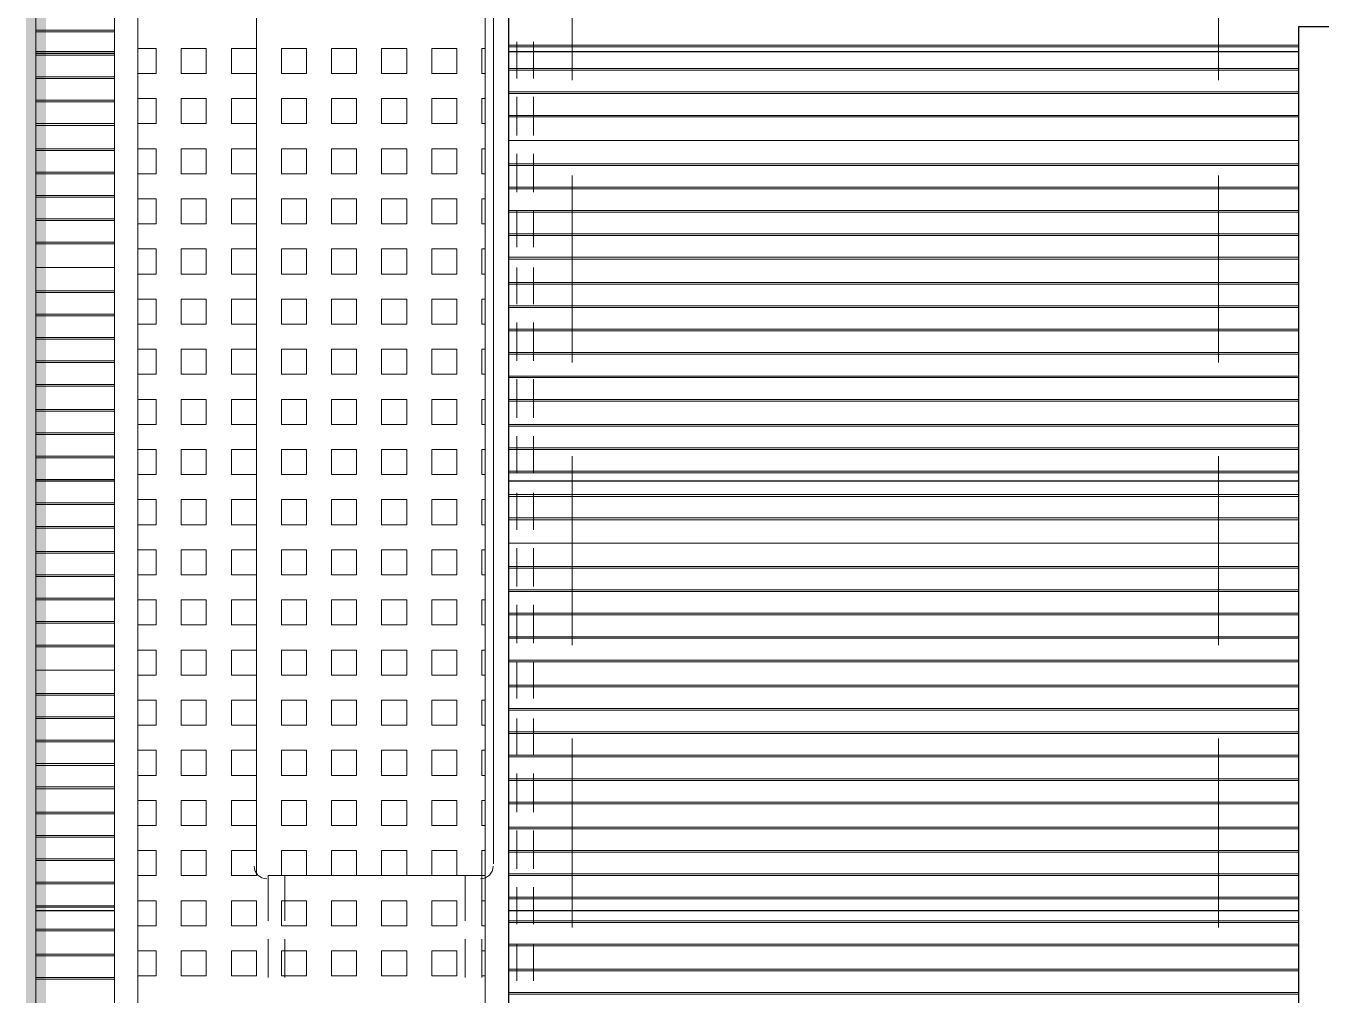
# Model space of a CAD drawing. Header units: millimetres. Extents: x -356862 to 418287, y 0 to 839748.
# Drawn here: x 35.986 to 37.278, y 11.476 to 12.443 of the extents above; entities that cross this region are included whole.
import ezdxf

# ---------------------------------------------------------------- set-up
doc = ezdxf.new("R2010")
doc.units = ezdxf.units.MM
doc.layers.add('PDF _Геометрия', color=7, linetype='Continuous', true_color=0xbababa)
doc.layers.add('PDF _Сплошная заливка', color=7, linetype='Continuous', true_color=0xf50000)

msp = doc.modelspace()

# ---------------------------------------------------------------- linework, layer by layer
at = {"layer": 'PDF _Геометрия', "color": 7, "lineweight": 5}
for points in [[(35.996, 13.1503), (35.996, 9.8437)], [(36.531, 12.5753), (36.531, 12.3886)], [(37.1759, 12.3886), (37.1759, 12.5753)], [(36.531, 12.2936), (36.531, 12.107)], [(37.1759, 12.107), (37.1759, 12.2936)], [(36.531, 12.0136), (36.531, 11.8253)], [(37.1759, 11.8253), (37.1759, 12.0136)], [(36.531, 11.732), (36.531, 11.5437)], [(37.1759, 11.5437), (37.1759, 11.732)]]:
    msp.add_lwpolyline(points, dxfattribs=at)
at = {"layer": 'PDF _Геометрия', "color": 161, "lineweight": 9, "true_color": 0x7f9fff}
msp.add_lwpolyline([(35.996, 9.8437), (35.996, 13.1503), (36.0743, 13.1503), (36.0743, 9.8437)], close=True, dxfattribs=at)
at = {"layer": 'PDF _Геометрия', "color": 6, "lineweight": 9}
for points in [[(36.0743, 9.8437), (36.0743, 13.1503), (36.4676, 13.1503), (36.4676, 9.8437)], [(36.0977, 9.8671), (36.0977, 13.1269), (36.4443, 13.1269), (36.4443, 9.8671)], [(37.6493, 9.8437), (37.6493, 12.442), (37.2559, 12.442), (37.2559, 9.8437)]]:
    msp.add_lwpolyline(points, close=True, dxfattribs=at)
at = {"layer": 'PDF _Геометрия', "color": 150, "lineweight": 30, "true_color": 0x0080ff}
for points in [[(38.6409, 10.3204), (38.3576, 10.3204), (38.3576, 10.5554), (38.3576, 10.792), (38.3576, 11.0287), (38.0742, 11.0287), (38.0742, 11.2653), (38.0742, 11.5003), (38.0742, 11.737), (37.7909, 11.737), (37.7909, 11.9736), (37.7909, 12.2103), (37.7909, 12.442), (37.5076, 12.442), (37.5076, 13.0369), (36.941, 13.0369), (36.941, 13.1553), (36.4676, 13.1553), (36.4676, 9.8471), (38.6409, 9.8471)], [(37.6493, 12.442), (37.2559, 12.442), (37.2559, 9.8437), (37.6493, 9.8437)]]:
    msp.add_lwpolyline(points, close=True, dxfattribs=at)
at = {"layer": 'PDF _Геометрия', "lineweight": 5}
for points in [[(36.216, 13.0003), (36.216, 11.607)], [(36.4526, 11.607), (36.4526, 13.0003)], [(36.2277, 11.5953), (36.441, 11.5953)]]:
    msp.add_lwpolyline(points, dxfattribs=at)
at = {"layer": 'PDF _Геометрия', "color": 254, "lineweight": 5, "true_color": 0xdcdcdc}
for points in [[(35.996, 12.4386), (36.0743, 12.4386)], [(36.4676, 12.4236), (37.2559, 12.4236)], [(35.996, 12.4153), (36.0743, 12.4153)], [(36.4676, 12.4003), (37.2559, 12.4003)], [(35.996, 12.3903), (36.0743, 12.3903)], [(36.4676, 12.3753), (37.2559, 12.3753)], [(35.996, 12.367), (36.0743, 12.367)], [(35.996, 12.3436), (36.0743, 12.3436)], [(36.4676, 12.352), (37.2559, 12.352)], [(35.996, 12.3203), (36.0743, 12.3203)], [(36.4676, 12.3286), (37.2559, 12.3286)], [(36.4676, 12.3053), (37.2559, 12.3053)], [(35.996, 12.297), (36.0743, 12.297)], [(36.4676, 12.282), (37.2559, 12.282)], [(35.996, 12.2736), (36.0743, 12.2736)], [(36.4676, 12.257), (37.2559, 12.257)], [(35.996, 12.2486), (36.0743, 12.2486)], [(36.4676, 12.2336), (37.2559, 12.2336)], [(35.996, 12.2253), (36.0743, 12.2253)], [(35.996, 12.202), (36.0743, 12.202)], [(36.4676, 12.2103), (37.2559, 12.2103)], [(35.996, 12.1786), (36.0743, 12.1786)], [(36.4676, 12.187), (37.2559, 12.187)], [(36.4676, 12.1636), (37.2559, 12.1636)], [(35.996, 12.1553), (36.0743, 12.1553)], [(36.4676, 12.1403), (37.2559, 12.1403)], [(35.996, 12.1303), (36.0743, 12.1303)], [(36.4676, 12.1153), (37.2559, 12.1153)], [(35.996, 12.107), (36.0743, 12.107)], [(36.4676, 12.092), (37.2559, 12.092)], [(35.996, 12.0836), (36.0743, 12.0836)], [(35.996, 12.0603), (36.0743, 12.0603)], [(36.4676, 12.0686), (37.2559, 12.0686)], [(35.996, 12.037), (36.0743, 12.037)], [(36.4676, 12.0453), (37.2559, 12.0453)], [(36.4676, 12.022), (37.2559, 12.022)], [(35.996, 12.0136), (36.0743, 12.0136)], [(36.4676, 11.9986), (37.2559, 11.9986)], [(35.996, 11.9886), (36.0743, 11.9886)], [(36.4676, 11.9736), (37.2559, 11.9736)], [(35.996, 11.9653), (36.0743, 11.9653)], [(36.4676, 11.9503), (37.2559, 11.9503)], [(35.996, 11.942), (36.0743, 11.942)], [(35.996, 11.9186), (36.0743, 11.9186)], [(36.4676, 11.927), (37.2559, 11.927)], [(36.4676, 11.9036), (37.2559, 11.9036)], [(35.996, 11.8953), (36.0743, 11.8953)], [(36.4676, 11.8803), (37.2559, 11.8803)], [(35.996, 11.872), (36.0743, 11.872)], [(36.4676, 11.8553), (37.2559, 11.8553)], [(35.996, 11.847), (36.0743, 11.847)], [(36.4676, 11.832), (37.2559, 11.832)], [(35.996, 11.8236), (36.0743, 11.8236)], [(35.996, 11.8003), (36.0743, 11.8003)], [(36.4676, 11.8086), (37.2559, 11.8086)], [(35.996, 11.777), (36.0743, 11.777)], [(36.4676, 11.7853), (37.2559, 11.7853)], [(36.4676, 11.762), (37.2559, 11.762)], [(35.996, 11.7536), (36.0743, 11.7536)], [(36.4676, 11.7386), (37.2559, 11.7386)], [(35.996, 11.7286), (36.0743, 11.7286)], [(36.4676, 11.7137), (37.2559, 11.7137)], [(35.996, 11.7053), (36.0743, 11.7053)], [(36.4676, 11.6903), (37.2559, 11.6903)], [(35.996, 11.682), (36.0743, 11.682)], [(35.996, 11.6587), (36.0743, 11.6587)], [(36.4676, 11.667), (37.2559, 11.667)], [(35.996, 11.6353), (36.0743, 11.6353)], [(36.4676, 11.6437), (37.2559, 11.6437)], [(36.4676, 11.6203), (37.2559, 11.6203)], [(35.996, 11.612), (36.0743, 11.612)], [(36.4676, 11.597), (37.2559, 11.597)], [(35.996, 11.587), (36.0743, 11.587)], [(36.4676, 11.572), (37.2559, 11.572)], [(35.996, 11.5637), (36.0743, 11.5637)], [(36.4676, 11.5487), (37.2559, 11.5487)], [(35.996, 11.5403), (36.0743, 11.5403)], [(35.996, 11.517), (36.0743, 11.517)], [(36.4676, 11.5253), (37.2559, 11.5253)], [(35.996, 11.4937), (36.0743, 11.4937)], [(36.4676, 11.502), (37.2559, 11.502)], [(36.4676, 11.4787), (37.2559, 11.4787)]]:
    msp.add_lwpolyline(points, close=True, dxfattribs=at)
for points in [[(36.0743, 12.437), (35.996, 12.437)], [(37.2559, 12.422), (36.4676, 12.422)], [(36.0743, 12.4136), (35.996, 12.4136)], [(37.2559, 12.3986), (36.4676, 12.3986)], [(36.0743, 12.392), (35.996, 12.392)], [(37.2559, 12.377), (36.4676, 12.377)], [(36.0743, 12.3686), (35.996, 12.3686)], [(36.0743, 12.3453), (35.996, 12.3453)], [(37.2559, 12.3536), (36.4676, 12.3536)], [(36.0743, 12.3186), (35.996, 12.3186)], [(37.2559, 12.3286), (36.4676, 12.3286)], [(36.0743, 12.2953), (35.996, 12.2953)], [(37.2559, 12.3036), (36.4676, 12.3036)], [(37.2559, 12.2803), (36.4676, 12.2803)], [(36.0743, 12.272), (35.996, 12.272)], [(37.2559, 12.2586), (36.4676, 12.2586)], [(36.0743, 12.2503), (35.996, 12.2503)], [(36.0743, 12.227), (35.996, 12.227)], [(37.2559, 12.2353), (36.4676, 12.2353)], [(36.0743, 12.202), (35.996, 12.202)], [(37.2559, 12.212), (36.4676, 12.212)], [(36.0743, 12.177), (35.996, 12.177)], [(37.2559, 12.1853), (36.4676, 12.1853)], [(37.2559, 12.162), (36.4676, 12.162)], [(36.0743, 12.1536), (35.996, 12.1536)], [(37.2559, 12.1386), (36.4676, 12.1386)], [(36.0743, 12.132), (35.996, 12.132)], [(37.2559, 12.117), (36.4676, 12.117)], [(36.0743, 12.1086), (35.996, 12.1086)], [(36.0743, 12.0853), (35.996, 12.0853)], [(37.2559, 12.0936), (36.4676, 12.0936)], [(36.0743, 12.0586), (35.996, 12.0586)], [(37.2559, 12.0703), (36.4676, 12.0703)], [(36.0743, 12.0353), (35.996, 12.0353)], [(37.2559, 12.0436), (36.4676, 12.0436)], [(37.2559, 12.0203), (36.4676, 12.0203)], [(36.0743, 12.012), (35.996, 12.012)], [(37.2559, 11.997), (36.4676, 11.997)], [(36.0743, 11.9903), (35.996, 11.9903)], [(37.2559, 11.9753), (36.4676, 11.9753)], [(36.0743, 11.967), (35.996, 11.967)], [(36.0743, 11.9436), (35.996, 11.9436)], [(37.2559, 11.952), (36.4676, 11.952)], [(36.0743, 11.917), (35.996, 11.917)], [(37.2559, 11.927), (36.4676, 11.927)], [(36.0743, 11.8936), (35.996, 11.8936)], [(37.2559, 11.902), (36.4676, 11.902)], [(37.2559, 11.8786), (36.4676, 11.8786)], [(36.0743, 11.8703), (35.996, 11.8703)], [(37.2559, 11.857), (36.4676, 11.857)], [(36.0743, 11.8486), (35.996, 11.8486)], [(37.2559, 11.8336), (36.4676, 11.8336)], [(36.0743, 11.8253), (35.996, 11.8253)], [(36.0743, 11.8003), (35.996, 11.8003)], [(37.2559, 11.8103), (36.4676, 11.8103)], [(36.0743, 11.7753), (35.996, 11.7753)], [(37.2559, 11.7836), (36.4676, 11.7836)], [(36.0743, 11.752), (35.996, 11.752)], [(37.2559, 11.7603), (36.4676, 11.7603)], [(37.2559, 11.737), (36.4676, 11.737)], [(36.0743, 11.7303), (35.996, 11.7303)], [(37.2559, 11.7153), (36.4676, 11.7153)], [(36.0743, 11.707), (35.996, 11.707)], [(37.2559, 11.692), (36.4676, 11.692)], [(36.0743, 11.6837), (35.996, 11.6837)], [(37.2559, 11.6687), (36.4676, 11.6687)], [(36.0743, 11.657), (35.996, 11.657)], [(36.0743, 11.6337), (35.996, 11.6337)], [(37.2559, 11.642), (36.4676, 11.642)], [(36.0743, 11.6103), (35.996, 11.6103)], [(37.2559, 11.6187), (36.4676, 11.6187)], [(37.2559, 11.5953), (36.4676, 11.5953)], [(36.0743, 11.5887), (35.996, 11.5887)], [(37.2559, 11.5737), (36.4676, 11.5737)], [(36.0743, 11.5653), (35.996, 11.5653)], [(36.0743, 11.542), (35.996, 11.542)], [(37.2559, 11.5503), (36.4676, 11.5503)], [(37.2559, 11.527), (36.4676, 11.527)], [(36.0743, 11.5153), (35.996, 11.5153)], [(36.0743, 11.492), (35.996, 11.492)], [(37.2559, 11.5003), (36.4676, 11.5003)], [(37.2559, 11.477), (36.4676, 11.477)]]:
    msp.add_lwpolyline(points, dxfattribs=at)
at = {"layer": 'PDF _Геометрия', "color": 252, "lineweight": 5, "true_color": 0x989898}
for points in [[(36.476, 12.427), (36.476, 12.3903)], [(36.4926, 12.3903), (36.4926, 12.427)], [(36.476, 12.372), (36.476, 12.3336)], [(36.4926, 12.3336), (36.4926, 12.372)], [(36.476, 12.3153), (36.476, 12.277)], [(36.4926, 12.277), (36.4926, 12.3153)], [(36.476, 12.2586), (36.476, 12.222)], [(36.4926, 12.222), (36.4926, 12.2586)], [(36.476, 12.202), (36.476, 12.1653)], [(36.4926, 12.1653), (36.4926, 12.202)], [(36.476, 12.147), (36.476, 12.1086)], [(36.4926, 12.1086), (36.4926, 12.147)], [(36.476, 12.0903), (36.476, 12.052)], [(36.4926, 12.052), (36.4926, 12.0903)], [(36.476, 12.0336), (36.476, 11.997)], [(36.4926, 11.997), (36.4926, 12.0336)], [(36.476, 11.977), (36.476, 11.9403)], [(36.4926, 11.9403), (36.4926, 11.977)], [(36.476, 11.922), (36.476, 11.8836)], [(36.4926, 11.8836), (36.4926, 11.922)], [(36.476, 11.8653), (36.476, 11.827)], [(36.4926, 11.827), (36.4926, 11.8653)], [(36.476, 11.8086), (36.476, 11.772)], [(36.4926, 11.772), (36.4926, 11.8086)], [(36.476, 11.752), (36.476, 11.7153)], [(36.4926, 11.7153), (36.4926, 11.752)], [(36.476, 11.697), (36.476, 11.6587)], [(36.4926, 11.6587), (36.4926, 11.697)], [(36.476, 11.6403), (36.476, 11.602)], [(36.4926, 11.602), (36.4926, 11.6403)], [(36.2277, 11.5953), (36.2277, 11.5503)], [(36.2443, 11.5503), (36.2443, 11.5953)], [(36.4243, 11.5953), (36.4243, 11.5503)], [(36.441, 11.5503), (36.441, 11.5953)], [(36.476, 11.5837), (36.476, 11.547)], [(36.4926, 11.547), (36.4926, 11.5837)], [(36.2277, 11.532), (36.2277, 11.4937)], [(36.2443, 11.4937), (36.2443, 11.532)], [(36.4243, 11.532), (36.4243, 11.4937)], [(36.441, 11.4937), (36.441, 11.532)], [(36.476, 11.527), (36.476, 11.4903)], [(36.4926, 11.4903), (36.4926, 11.527)]]:
    msp.add_lwpolyline(points, dxfattribs=at)
at = {"layer": 'PDF _Геометрия', "color": 150, "lineweight": 30, "true_color": 0x0080ff}
for points in [[(36.0743, 12.417), (35.996, 12.417)], [(37.2559, 12.417), (36.4676, 12.417)], [(36.0743, 11.9886), (35.996, 11.9886)], [(37.2559, 11.9886), (36.4676, 11.9886)], [(36.0743, 11.5603), (35.996, 11.5603)], [(37.2559, 11.5603), (36.4676, 11.5603)]]:
    msp.add_lwpolyline(points, dxfattribs=at)
at = {"layer": 'PDF _Геометрия', "color": 6, "lineweight": 5}
for points in [[(36.0977, 12.3953), (36.116, 12.3953), (36.116, 12.4203), (36.0977, 12.4203)], [(36.4443, 12.3953), (36.441, 12.3953), (36.441, 12.4203), (36.4443, 12.4203)], [(36.0977, 12.3453), (36.116, 12.3453), (36.116, 12.3703), (36.0977, 12.3703)], [(36.4443, 12.3453), (36.441, 12.3453), (36.441, 12.3703), (36.4443, 12.3703)], [(36.0977, 12.2953), (36.116, 12.2953), (36.116, 12.3203), (36.0977, 12.3203)], [(36.4443, 12.2953), (36.441, 12.2953), (36.441, 12.3203), (36.4443, 12.3203)], [(36.0977, 12.2453), (36.116, 12.2453), (36.116, 12.2703), (36.0977, 12.2703)], [(36.4443, 12.2453), (36.441, 12.2453), (36.441, 12.2703), (36.4443, 12.2703)], [(36.0977, 12.1953), (36.116, 12.1953), (36.116, 12.2203), (36.0977, 12.2203)], [(36.4443, 12.1953), (36.441, 12.1953), (36.441, 12.2203), (36.4443, 12.2203)], [(36.0977, 12.1453), (36.116, 12.1453), (36.116, 12.1703), (36.0977, 12.1703)], [(36.4443, 12.1453), (36.441, 12.1453), (36.441, 12.1703), (36.4443, 12.1703)], [(36.0977, 12.0953), (36.116, 12.0953), (36.116, 12.1203), (36.0977, 12.1203)], [(36.4443, 12.0953), (36.441, 12.0953), (36.441, 12.1203), (36.4443, 12.1203)], [(36.0977, 12.0453), (36.116, 12.0453), (36.116, 12.0703), (36.0977, 12.0703)], [(36.4443, 12.0453), (36.441, 12.0453), (36.441, 12.0703), (36.4443, 12.0703)], [(36.0977, 11.9953), (36.116, 11.9953), (36.116, 12.0203), (36.0977, 12.0203)], [(36.4443, 11.9953), (36.441, 11.9953), (36.441, 12.0203), (36.4443, 12.0203)], [(36.0977, 11.9453), (36.116, 11.9453), (36.116, 11.9703), (36.0977, 11.9703)], [(36.4443, 11.9453), (36.441, 11.9453), (36.441, 11.9703), (36.4443, 11.9703)], [(36.0977, 11.8953), (36.116, 11.8953), (36.116, 11.9203), (36.0977, 11.9203)], [(36.4443, 11.8953), (36.441, 11.8953), (36.441, 11.9203), (36.4443, 11.9203)], [(36.0977, 11.8453), (36.116, 11.8453), (36.116, 11.8703), (36.0977, 11.8703)], [(36.4443, 11.8453), (36.441, 11.8453), (36.441, 11.8703), (36.4443, 11.8703)], [(36.0977, 11.7953), (36.116, 11.7953), (36.116, 11.8203), (36.0977, 11.8203)], [(36.4443, 11.7953), (36.441, 11.7953), (36.441, 11.8203), (36.4443, 11.8203)], [(36.0977, 11.7453), (36.116, 11.7453), (36.116, 11.7703), (36.0977, 11.7703)], [(36.4443, 11.7453), (36.441, 11.7453), (36.441, 11.7703), (36.4443, 11.7703)], [(36.0977, 11.6953), (36.116, 11.6953), (36.116, 11.7203), (36.0977, 11.7203)], [(36.4443, 11.6953), (36.441, 11.6953), (36.441, 11.7203), (36.4443, 11.7203)], [(36.0977, 11.6453), (36.116, 11.6453), (36.116, 11.6703), (36.0977, 11.6703)], [(36.4443, 11.6453), (36.441, 11.6453), (36.441, 11.6703), (36.4443, 11.6703)], [(36.0977, 11.5953), (36.116, 11.5953), (36.116, 11.6203), (36.0977, 11.6203)], [(36.4443, 11.5953), (36.441, 11.5953), (36.441, 11.6203), (36.4443, 11.6203)], [(36.0977, 11.5453), (36.116, 11.5453), (36.116, 11.5703), (36.0977, 11.5703)], [(36.4443, 11.5453), (36.441, 11.5453), (36.441, 11.5703), (36.4443, 11.5703)], [(36.0977, 11.4953), (36.116, 11.4953), (36.116, 11.5203), (36.0977, 11.5203)], [(36.4443, 11.4953), (36.441, 11.4953), (36.441, 11.5203), (36.4443, 11.5203)]]:
    msp.add_lwpolyline(points, dxfattribs=at)
for points in [[(36.141, 12.4203), (36.166, 12.4203), (36.166, 12.3953), (36.141, 12.3953)], [(36.191, 12.4203), (36.216, 12.4203), (36.216, 12.3953), (36.191, 12.3953)], [(36.241, 12.4203), (36.266, 12.4203), (36.266, 12.3953), (36.241, 12.3953)], [(36.291, 12.4203), (36.316, 12.4203), (36.316, 12.3953), (36.291, 12.3953)], [(36.341, 12.4203), (36.366, 12.4203), (36.366, 12.3953), (36.341, 12.3953)], [(36.391, 12.4203), (36.416, 12.4203), (36.416, 12.3953), (36.391, 12.3953)], [(36.141, 12.3703), (36.166, 12.3703), (36.166, 12.3453), (36.141, 12.3453)], [(36.191, 12.3703), (36.216, 12.3703), (36.216, 12.3453), (36.191, 12.3453)], [(36.241, 12.3703), (36.266, 12.3703), (36.266, 12.3453), (36.241, 12.3453)], [(36.291, 12.3703), (36.316, 12.3703), (36.316, 12.3453), (36.291, 12.3453)], [(36.341, 12.3703), (36.366, 12.3703), (36.366, 12.3453), (36.341, 12.3453)], [(36.391, 12.3703), (36.416, 12.3703), (36.416, 12.3453), (36.391, 12.3453)], [(36.141, 12.3203), (36.166, 12.3203), (36.166, 12.2953), (36.141, 12.2953)], [(36.191, 12.3203), (36.216, 12.3203), (36.216, 12.2953), (36.191, 12.2953)], [(36.241, 12.3203), (36.266, 12.3203), (36.266, 12.2953), (36.241, 12.2953)], [(36.291, 12.3203), (36.316, 12.3203), (36.316, 12.2953), (36.291, 12.2953)], [(36.341, 12.3203), (36.366, 12.3203), (36.366, 12.2953), (36.341, 12.2953)], [(36.391, 12.3203), (36.416, 12.3203), (36.416, 12.2953), (36.391, 12.2953)], [(36.141, 12.2703), (36.166, 12.2703), (36.166, 12.2453), (36.141, 12.2453)], [(36.191, 12.2703), (36.216, 12.2703), (36.216, 12.2453), (36.191, 12.2453)], [(36.241, 12.2703), (36.266, 12.2703), (36.266, 12.2453), (36.241, 12.2453)], [(36.291, 12.2703), (36.316, 12.2703), (36.316, 12.2453), (36.291, 12.2453)], [(36.341, 12.2703), (36.366, 12.2703), (36.366, 12.2453), (36.341, 12.2453)], [(36.391, 12.2703), (36.416, 12.2703), (36.416, 12.2453), (36.391, 12.2453)], [(36.141, 12.2203), (36.166, 12.2203), (36.166, 12.1953), (36.141, 12.1953)], [(36.191, 12.2203), (36.216, 12.2203), (36.216, 12.1953), (36.191, 12.1953)], [(36.241, 12.2203), (36.266, 12.2203), (36.266, 12.1953), (36.241, 12.1953)], [(36.291, 12.2203), (36.316, 12.2203), (36.316, 12.1953), (36.291, 12.1953)], [(36.341, 12.2203), (36.366, 12.2203), (36.366, 12.1953), (36.341, 12.1953)], [(36.391, 12.2203), (36.416, 12.2203), (36.416, 12.1953), (36.391, 12.1953)], [(36.141, 12.1703), (36.166, 12.1703), (36.166, 12.1453), (36.141, 12.1453)], [(36.191, 12.1703), (36.216, 12.1703), (36.216, 12.1453), (36.191, 12.1453)], [(36.241, 12.1703), (36.266, 12.1703), (36.266, 12.1453), (36.241, 12.1453)], [(36.291, 12.1703), (36.316, 12.1703), (36.316, 12.1453), (36.291, 12.1453)], [(36.341, 12.1703), (36.366, 12.1703), (36.366, 12.1453), (36.341, 12.1453)], [(36.391, 12.1703), (36.416, 12.1703), (36.416, 12.1453), (36.391, 12.1453)], [(36.141, 12.1203), (36.166, 12.1203), (36.166, 12.0953), (36.141, 12.0953)], [(36.191, 12.1203), (36.216, 12.1203), (36.216, 12.0953), (36.191, 12.0953)], [(36.241, 12.1203), (36.266, 12.1203), (36.266, 12.0953), (36.241, 12.0953)], [(36.291, 12.1203), (36.316, 12.1203), (36.316, 12.0953), (36.291, 12.0953)], [(36.341, 12.1203), (36.366, 12.1203), (36.366, 12.0953), (36.341, 12.0953)], [(36.391, 12.1203), (36.416, 12.1203), (36.416, 12.0953), (36.391, 12.0953)], [(36.141, 12.0703), (36.166, 12.0703), (36.166, 12.0453), (36.141, 12.0453)], [(36.191, 12.0703), (36.216, 12.0703), (36.216, 12.0453), (36.191, 12.0453)], [(36.241, 12.0703), (36.266, 12.0703), (36.266, 12.0453), (36.241, 12.0453)], [(36.291, 12.0703), (36.316, 12.0703), (36.316, 12.0453), (36.291, 12.0453)], [(36.341, 12.0703), (36.366, 12.0703), (36.366, 12.0453), (36.341, 12.0453)], [(36.391, 12.0703), (36.416, 12.0703), (36.416, 12.0453), (36.391, 12.0453)], [(36.141, 12.0203), (36.166, 12.0203), (36.166, 11.9953), (36.141, 11.9953)], [(36.191, 12.0203), (36.216, 12.0203), (36.216, 11.9953), (36.191, 11.9953)], [(36.241, 12.0203), (36.266, 12.0203), (36.266, 11.9953), (36.241, 11.9953)], [(36.291, 12.0203), (36.316, 12.0203), (36.316, 11.9953), (36.291, 11.9953)], [(36.341, 12.0203), (36.366, 12.0203), (36.366, 11.9953), (36.341, 11.9953)], [(36.391, 12.0203), (36.416, 12.0203), (36.416, 11.9953), (36.391, 11.9953)], [(36.141, 11.9703), (36.166, 11.9703), (36.166, 11.9453), (36.141, 11.9453)], [(36.191, 11.9703), (36.216, 11.9703), (36.216, 11.9453), (36.191, 11.9453)], [(36.241, 11.9703), (36.266, 11.9703), (36.266, 11.9453), (36.241, 11.9453)], [(36.291, 11.9703), (36.316, 11.9703), (36.316, 11.9453), (36.291, 11.9453)], [(36.341, 11.9703), (36.366, 11.9703), (36.366, 11.9453), (36.341, 11.9453)], [(36.391, 11.9703), (36.416, 11.9703), (36.416, 11.9453), (36.391, 11.9453)], [(36.141, 11.9203), (36.166, 11.9203), (36.166, 11.8953), (36.141, 11.8953)], [(36.191, 11.9203), (36.216, 11.9203), (36.216, 11.8953), (36.191, 11.8953)], [(36.241, 11.9203), (36.266, 11.9203), (36.266, 11.8953), (36.241, 11.8953)], [(36.291, 11.9203), (36.316, 11.9203), (36.316, 11.8953), (36.291, 11.8953)], [(36.341, 11.9203), (36.366, 11.9203), (36.366, 11.8953), (36.341, 11.8953)], [(36.391, 11.9203), (36.416, 11.9203), (36.416, 11.8953), (36.391, 11.8953)], [(36.141, 11.8703), (36.166, 11.8703), (36.166, 11.8453), (36.141, 11.8453)], [(36.191, 11.8703), (36.216, 11.8703), (36.216, 11.8453), (36.191, 11.8453)], [(36.241, 11.8703), (36.266, 11.8703), (36.266, 11.8453), (36.241, 11.8453)], [(36.291, 11.8703), (36.316, 11.8703), (36.316, 11.8453), (36.291, 11.8453)], [(36.341, 11.8703), (36.366, 11.8703), (36.366, 11.8453), (36.341, 11.8453)], [(36.391, 11.8703), (36.416, 11.8703), (36.416, 11.8453), (36.391, 11.8453)], [(36.141, 11.8203), (36.166, 11.8203), (36.166, 11.7953), (36.141, 11.7953)], [(36.191, 11.8203), (36.216, 11.8203), (36.216, 11.7953), (36.191, 11.7953)], [(36.241, 11.8203), (36.266, 11.8203), (36.266, 11.7953), (36.241, 11.7953)], [(36.291, 11.8203), (36.316, 11.8203), (36.316, 11.7953), (36.291, 11.7953)], [(36.341, 11.8203), (36.366, 11.8203), (36.366, 11.7953), (36.341, 11.7953)], [(36.391, 11.8203), (36.416, 11.8203), (36.416, 11.7953), (36.391, 11.7953)], [(36.141, 11.7703), (36.166, 11.7703), (36.166, 11.7453), (36.141, 11.7453)], [(36.191, 11.7703), (36.216, 11.7703), (36.216, 11.7453), (36.191, 11.7453)], [(36.241, 11.7703), (36.266, 11.7703), (36.266, 11.7453), (36.241, 11.7453)], [(36.291, 11.7703), (36.316, 11.7703), (36.316, 11.7453), (36.291, 11.7453)], [(36.341, 11.7703), (36.366, 11.7703), (36.366, 11.7453), (36.341, 11.7453)], [(36.391, 11.7703), (36.416, 11.7703), (36.416, 11.7453), (36.391, 11.7453)], [(36.141, 11.7203), (36.166, 11.7203), (36.166, 11.6953), (36.141, 11.6953)], [(36.191, 11.7203), (36.216, 11.7203), (36.216, 11.6953), (36.191, 11.6953)], [(36.241, 11.7203), (36.266, 11.7203), (36.266, 11.6953), (36.241, 11.6953)], [(36.291, 11.7203), (36.316, 11.7203), (36.316, 11.6953), (36.291, 11.6953)], [(36.341, 11.7203), (36.366, 11.7203), (36.366, 11.6953), (36.341, 11.6953)], [(36.391, 11.7203), (36.416, 11.7203), (36.416, 11.6953), (36.391, 11.6953)], [(36.141, 11.6703), (36.166, 11.6703), (36.166, 11.6453), (36.141, 11.6453)], [(36.191, 11.6703), (36.216, 11.6703), (36.216, 11.6453), (36.191, 11.6453)], [(36.241, 11.6703), (36.266, 11.6703), (36.266, 11.6453), (36.241, 11.6453)], [(36.291, 11.6703), (36.316, 11.6703), (36.316, 11.6453), (36.291, 11.6453)], [(36.341, 11.6703), (36.366, 11.6703), (36.366, 11.6453), (36.341, 11.6453)], [(36.391, 11.6703), (36.416, 11.6703), (36.416, 11.6453), (36.391, 11.6453)], [(36.141, 11.6203), (36.166, 11.6203), (36.166, 11.5953), (36.141, 11.5953)], [(36.191, 11.6203), (36.216, 11.6203), (36.216, 11.5953), (36.191, 11.5953)], [(36.241, 11.6203), (36.266, 11.6203), (36.266, 11.5953), (36.241, 11.5953)], [(36.291, 11.6203), (36.316, 11.6203), (36.316, 11.5953), (36.291, 11.5953)], [(36.341, 11.6203), (36.366, 11.6203), (36.366, 11.5953), (36.341, 11.5953)], [(36.391, 11.6203), (36.416, 11.6203), (36.416, 11.5953), (36.391, 11.5953)], [(36.141, 11.5703), (36.166, 11.5703), (36.166, 11.5453), (36.141, 11.5453)], [(36.191, 11.5703), (36.216, 11.5703), (36.216, 11.5453), (36.191, 11.5453)], [(36.241, 11.5703), (36.266, 11.5703), (36.266, 11.5453), (36.241, 11.5453)], [(36.291, 11.5703), (36.316, 11.5703), (36.316, 11.5453), (36.291, 11.5453)], [(36.341, 11.5703), (36.366, 11.5703), (36.366, 11.5453), (36.341, 11.5453)], [(36.391, 11.5703), (36.416, 11.5703), (36.416, 11.5453), (36.391, 11.5453)], [(36.141, 11.5203), (36.166, 11.5203), (36.166, 11.4953), (36.141, 11.4953)], [(36.191, 11.5203), (36.216, 11.5203), (36.216, 11.4953), (36.191, 11.4953)], [(36.241, 11.5203), (36.266, 11.5203), (36.266, 11.4953), (36.241, 11.4953)], [(36.291, 11.5203), (36.316, 11.5203), (36.316, 11.4953), (36.291, 11.4953)], [(36.341, 11.5203), (36.366, 11.5203), (36.366, 11.4953), (36.341, 11.4953)], [(36.391, 11.5203), (36.416, 11.5203), (36.416, 11.4953), (36.391, 11.4953)]]:
    msp.add_lwpolyline(points, close=True, dxfattribs=at)
at = {"layer": 'PDF _Геометрия', "lineweight": 5}
for centre, start, end in [((36.2264, 11.6047), 180, 270), ((36.4397, 11.6047), 270, 360)]:
    msp.add_arc(centre, 0.0125, start, end, dxfattribs=at)
at = {"layer": 'PDF _Сплошная заливка', "color": 5, "transparency": 33554559}
for points in [[(35.986, 9.4504), (36.006, 9.4504), (35.986, 13.6336)], [(36.006, 9.4504), (35.986, 13.6336), (36.006, 13.6336)]]:
    msp.add_solid(points, dxfattribs=at)

doc.saveas('drawing.dxf')
